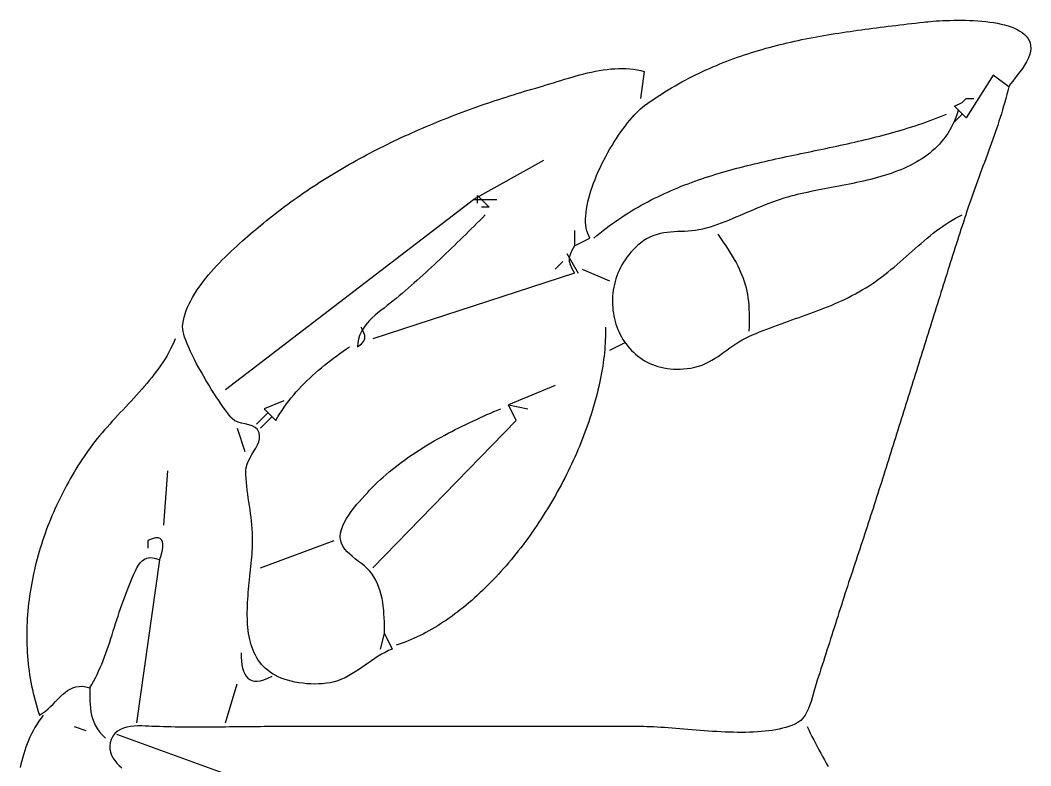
# Model space of a CAD drawing. Header units: millimetres. Extents: x 60 to 2307, y 40 to 1509.
# Drawn here: x 923 to 1183.7, y 1316.9 to 1509.2 of the extents above; entities that cross this region are included whole.
import ezdxf

# ---------------------------------------------------------------- set-up
doc = ezdxf.new("R2010")
doc.units = ezdxf.units.MM
doc.layers.add('0_0_0', color=3, linetype='Continuous')

msp = doc.modelspace()

# ---------------------------------------------------------------- linework, layer by layer
at = {"layer": '0_0_0'}
for points in [[(1066, 1455), (1066, 1451), (1070, 1453), (1069.6827, 1453.5825), (1069.4207, 1454.2086), (1069.2123, 1454.8757), (1069.0557, 1455.5814), (1068.9492, 1456.3233), (1068.8909, 1457.099), (1068.8791, 1457.9061), (1068.9121, 1458.7422), (1068.9881, 1459.6048), (1069.1053, 1460.4916), (1069.262, 1461.4002), (1069.4564, 1462.3281), (1069.6867, 1463.2729), (1069.9512, 1464.2323), (1070.2482, 1465.2037), (1070.5758, 1466.1848), (1070.9323, 1467.1732), (1071.316, 1468.1665), (1071.725, 1469.1622), (1072.1577, 1470.158), (1072.6123, 1471.1514), (1073.0869, 1472.14), (1073.5799, 1473.1215), (1074.0894, 1474.0934), (1074.6138, 1475.0532), (1075.1513, 1475.9986), (1075.7, 1476.9272), (1076.2583, 1477.8366), (1076.8243, 1478.7242), (1077.3964, 1479.5879), (1077.9727, 1480.425), (1078.5515, 1481.2333), (1079.1311, 1482.0102), (1079.7096, 1482.7535), (1080.2853, 1483.4606), (1080.8565, 1484.1292), (1081.4213, 1484.7569), (1081.9781, 1485.3412), (1082.5251, 1485.8797), (1083.0604, 1486.3701), (1083.5825, 1486.8099), (1084.0894, 1487.1967), (1084.9577, 1487.8152), (1085.8273, 1488.4201), (1086.698, 1489.0115), (1087.57, 1489.5897), (1088.4432, 1490.1547), (1089.3177, 1490.7069), (1090.1935, 1491.2464), (1091.0707, 1491.7733), (1091.9491, 1492.2879), (1092.8289, 1492.7904), (1093.7101, 1493.2809), (1094.5927, 1493.7596), (1095.4767, 1494.2268), (1096.3622, 1494.6826), (1097.2491, 1495.1272), (1098.1375, 1495.5608), (1099.0274, 1495.9836), (1099.9189, 1496.3957), (1100.8119, 1496.7974), (1101.7064, 1497.1889), (1102.6026, 1497.5703), (1103.5004, 1497.9418), (1104.3998, 1498.3037), (1105.3009, 1498.656), (1106.2037, 1498.9991), (1107.1081, 1499.333), (1108.0143, 1499.658), (1108.9223, 1499.9743), (1109.832, 1500.2821), (1110.7435, 1500.5815), (1111.6568, 1500.8727), (1112.5719, 1501.1559), (1113.4889, 1501.4314), (1114.4078, 1501.6992), (1115.3285, 1501.9597), (1116.2512, 1502.2129), (1117.1758, 1502.4591), (1118.1024, 1502.6984), (1119.031, 1502.9311), (1119.9616, 1503.1574), (1120.8942, 1503.3773), (1121.8288, 1503.5912), (1122.7656, 1503.7992), (1123.7044, 1504.0015), (1124.6453, 1504.1982), (1125.5884, 1504.3897), (1126.5336, 1504.576), (1127.481, 1504.7573), (1128.4306, 1504.9339), (1129.3824, 1505.1059), (1130.3365, 1505.2735), (1131.2928, 1505.437), (1132.2514, 1505.5964), (1133.2123, 1505.7521), (1134.1756, 1505.9041), (1135.1412, 1506.0526), (1136.1091, 1506.198), (1137.0795, 1506.3402), (1138.0523, 1506.4796), (1139.0275, 1506.6163), (1140.0052, 1506.7506), (1140.9853, 1506.8825), (1141.968, 1507.0123), (1142.9532, 1507.1402), (1143.9409, 1507.2664), (1144.9312, 1507.391), (1145.9241, 1507.5143), (1146.9196, 1507.6364), (1147.9177, 1507.7576), (1148.9184, 1507.8779), (1149.9219, 1507.9977), (1150.928, 1508.117), (1151.9369, 1508.2362), (1152.9485, 1508.3553), (1153.9629, 1508.4746), (1154.98, 1508.5942), (1156, 1508.7144), (1156.5335, 1508.7741), (1157.1351, 1508.835), (1157.7999, 1508.8957), (1158.5232, 1508.9548), (1159.3, 1509.0111), (1160.1256, 1509.0631), (1160.9952, 1509.1095), (1161.9039, 1509.1491), (1162.847, 1509.1804), (1163.8196, 1509.2021), (1164.8169, 1509.2128), (1165.8341, 1509.2113), (1166.8664, 1509.1962), (1167.909, 1509.1662), (1168.957, 1509.1198), (1170.0057, 1509.0558), (1171.0502, 1508.9729), (1172.0858, 1508.8696), (1173.1075, 1508.7447), (1174.1107, 1508.5968), (1175.0904, 1508.4245), (1176.042, 1508.2266), (1176.9604, 1508.0017), (1177.841, 1507.7484), (1178.679, 1507.4655), (1179.4694, 1507.1515), (1180.2076, 1506.8051), (1180.8887, 1506.425), (1181.5078, 1506.0099), (1182.0602, 1505.5584), (1182.5411, 1505.0691), (1182.9455, 1504.5408), (1183.2689, 1503.9721), (1183.5062, 1503.3616), (1183.6527, 1502.708), (1183.7037, 1502.01), (1183.6275, 1501.0948), (1183.4091, 1500.1955), (1183.0694, 1499.3118), (1182.6292, 1498.4433), (1182.1095, 1497.5896), (1181.5311, 1496.7504), (1180.915, 1495.9253), (1180.2821, 1495.114), (1179.6532, 1494.3162), (1179.0493, 1493.5315), (1178.4912, 1492.7595), (1178, 1492), (1174, 1495), (1167, 1484), (1164, 1487), (1166, 1488), (1167, 1489), (1168, 1489), (1169, 1489)], [(1016, 1347), (1017, 1351), (1019, 1347), (1018.0577, 1346.5996), (1017.1426, 1346.15), (1016.2507, 1345.6586), (1015.378, 1345.1329), (1014.5207, 1344.5802), (1013.6749, 1344.0081), (1012.8365, 1343.4239), (1012.0017, 1342.8351), (1011.1665, 1342.2492), (1010.327, 1341.6736), (1009.4793, 1341.1157), (1008.6194, 1340.583), (1007.7434, 1340.0829), (1006.8474, 1339.6229), (1005.9274, 1339.2104), (1004.9796, 1338.8529), (1004, 1338.5578), (1003.031, 1338.3372), (1002.0408, 1338.1745), (1001.0354, 1338.0653), (1000.0213, 1338.0054), (999.0044, 1337.9906), (997.9911, 1338.0166), (996.9875, 1338.0793), (996, 1338.1744), (994.9267, 1338.3159), (993.9058, 1338.4929), (992.936, 1338.7044), (992.0162, 1338.9496), (991.145, 1339.2274), (990.3213, 1339.537), (989.544, 1339.8774), (988.8117, 1340.2478), (988.1233, 1340.6472), (987.4776, 1341.0747), (986.8733, 1341.5294), (986.3093, 1342.0103), (985.7843, 1342.5167), (985.2971, 1343.0474), (984.8466, 1343.6017), (984.4315, 1344.1787), (984.0506, 1344.7773), (983.7027, 1345.3967), (983.3866, 1346.0359), (983.1011, 1346.6941), (982.845, 1347.3704), (982.617, 1348.0637), (982.416, 1348.7733), (982.2408, 1349.4981), (982.0901, 1350.2374), (981.9627, 1350.99), (981.8575, 1351.7552), (981.7731, 1352.5321), (981.7085, 1353.3196), (981.6624, 1354.117), (981.6336, 1354.9232), (981.6209, 1355.7373), (981.623, 1356.5586), (981.6388, 1357.3859), (981.6671, 1358.2185), (981.7067, 1359.0553), (981.7562, 1359.8955), (981.8147, 1360.7382), (981.8807, 1361.5825), (981.9532, 1362.4274), (982.0309, 1363.272), (982.1125, 1364.1154), (982.197, 1364.9567), (982.2831, 1365.7949), (982.3695, 1366.6292), (982.4552, 1367.4587), (982.5388, 1368.2824), (982.6191, 1369.0994), (982.695, 1369.9087), (982.7652, 1370.7096), (982.8286, 1371.501), (982.8838, 1372.2821), (982.9298, 1373.0518), (982.9653, 1373.8094), (982.9891, 1374.5539), (983, 1375.2844), (982.9968, 1376), (982.9661, 1377.0045), (982.9073, 1378.0076), (982.8239, 1379.0094), (982.7199, 1380.01), (982.5991, 1381.0096), (982.4653, 1382.0084), (982.3223, 1383.0065), (982.174, 1384.004), (982.0241, 1385.0013), (981.8765, 1385.9983), (981.735, 1386.9952), (981.6035, 1387.9923), (981.4856, 1388.9897), (981.3854, 1389.9875), (981.3065, 1390.986), (981.2529, 1391.9851), (981.2283, 1392.9853), (981.3091, 1393.8401), (981.5436, 1394.6901), (981.8967, 1395.5348), (982.3336, 1396.3736), (982.8194, 1397.2061), (983.3191, 1398.0318), (983.7978, 1398.8501), (984.2206, 1399.6605), (984.5527, 1400.4625), (984.759, 1401.2556), (984.8047, 1402.0393), (984.655, 1402.8132), (984.2268, 1403.6216), (983.6093, 1404.195), (982.8473, 1404.5906), (981.9853, 1404.8658), (981.0679, 1405.0779), (980.1398, 1405.2843), (979.2456, 1405.5422), (978.43, 1405.909), (977.7376, 1406.4421), (977.3665, 1406.8485), (976.944, 1407.3543), (976.4753, 1407.9518), (975.9656, 1408.6335), (975.4201, 1409.3917), (974.844, 1410.2189), (974.2426, 1411.1075), (973.6211, 1412.0499), (972.9847, 1413.0385), (972.3386, 1414.0658), (971.6881, 1415.1241), (971.0384, 1416.2058), (970.3948, 1417.3034), (969.7623, 1418.4093), (969.1463, 1419.516), (968.552, 1420.6157), (967.9846, 1421.701), (967.4494, 1422.7642), (966.9515, 1423.7978), (966.4962, 1424.7942), (966.0888, 1425.7457), (965.7343, 1426.6449), (965.4381, 1427.4841), (965.2054, 1428.2557), (965.0415, 1428.9522), (964.9514, 1429.5659), (964.9406, 1430.0894), (965.0231, 1430.9302), (965.1619, 1431.7745), (965.3544, 1432.6215), (965.598, 1433.4702), (965.8905, 1434.32), (966.2291, 1435.1699), (966.6115, 1436.0193), (967.0352, 1436.8672), (967.4977, 1437.7128), (967.9965, 1438.5554), (968.5291, 1439.3941), (969.093, 1440.2282), (969.6859, 1441.0567), (970.305, 1441.8789), (970.9481, 1442.694), (971.6126, 1443.5011), (972.296, 1444.2995), (972.9958, 1445.0883), (973.7096, 1445.8667), (974.4348, 1446.634), (975.169, 1447.3892), (975.9097, 1448.1316), (976.6545, 1448.8604), (977.4007, 1449.5747), (978.146, 1450.2737), (978.8879, 1450.9567), (979.6238, 1451.6228), (980.3514, 1452.2712), (981.068, 1452.9011), (981.7712, 1453.5116), (982.4586, 1454.102), (983.1277, 1454.6715), (983.7759, 1455.2192), (984.4008, 1455.7443), (985, 1456.246), (985.766, 1456.8822), (986.5367, 1457.5129), (987.3118, 1458.1382), (988.0913, 1458.758), (988.8751, 1459.3723), (989.6633, 1459.9813), (990.4557, 1460.5848), (991.2523, 1461.183), (992.053, 1461.7758), (992.8578, 1462.3633), (993.6667, 1462.9456), (994.4795, 1463.5225), (995.2962, 1464.0942), (996.1167, 1464.6607), (996.9411, 1465.222), (997.7692, 1465.7782), (998.601, 1466.3291), (999.4364, 1466.875), (1000.2754, 1467.4157), (1001.118, 1467.9514), (1001.964, 1468.482), (1002.8133, 1469.0076), (1003.6661, 1469.5282), (1004.5221, 1470.0438), (1005.3814, 1470.5544), (1006.2439, 1471.0601), (1007.1095, 1471.5609), (1007.9782, 1472.0569), (1008.8499, 1472.5479), (1009.7245, 1473.0341), (1010.6021, 1473.5155), (1011.4825, 1473.9922), (1012.3657, 1474.464), (1013.2516, 1474.9311), (1014.1403, 1475.3935), (1015.0315, 1475.8512), (1015.9253, 1476.3043), (1016.8217, 1476.7526), (1017.7205, 1477.1964), (1018.6217, 1477.6356), (1019.5252, 1478.0702), (1020.4311, 1478.5002), (1021.3392, 1478.9258), (1022.2494, 1479.3468), (1023.1618, 1479.7633), (1024.0763, 1480.1754), (1024.9927, 1480.5831), (1025.9111, 1480.9864), (1026.8315, 1481.3853), (1027.7536, 1481.7798), (1028.6776, 1482.17), (1029.6033, 1482.5559), (1030.5307, 1482.9375), (1031.4596, 1483.3148), (1032.3902, 1483.6879), (1033.3223, 1484.0568), (1034.2558, 1484.4215), (1035.1907, 1484.782), (1036.127, 1485.1384), (1037.0645, 1485.4907), (1038.0033, 1485.8389), (1038.9433, 1486.1831), (1039.8844, 1486.5231), (1040.8265, 1486.8592), (1041.7697, 1487.1913), (1042.7138, 1487.5193), (1043.6588, 1487.8435), (1044.6046, 1488.1637), (1045.5512, 1488.48), (1046.4986, 1488.7925), (1047.4466, 1489.1011), (1048.3953, 1489.4058), (1049.3445, 1489.7068), (1050.2942, 1490.004), (1051.2443, 1490.2974), (1052.1949, 1490.5871), (1053.1458, 1490.8731), (1054.097, 1491.1554), (1055.0484, 1491.434), (1056, 1491.7091), (1056.8836, 1491.9671), (1057.7829, 1492.2371), (1058.6968, 1492.5168), (1059.6243, 1492.8041), (1060.5641, 1493.0968), (1061.5154, 1493.3926), (1062.4768, 1493.6893), (1063.4474, 1493.9848), (1064.426, 1494.2769), (1065.4116, 1494.5633), (1066.403, 1494.8418), (1067.3992, 1495.1103), (1068.399, 1495.3665), (1069.4015, 1495.6082), (1070.4053, 1495.8333), (1071.4096, 1496.0395), (1072.4131, 1496.2246), (1073.4148, 1496.3864), (1074.4136, 1496.5227), (1075.4084, 1496.6314), (1076.398, 1496.7102), (1077.3815, 1496.7568), (1078.3576, 1496.7692), (1079.3254, 1496.7451), (1080.2837, 1496.6823), (1081.2314, 1496.5786), (1082.1674, 1496.4317), (1083.0906, 1496.2396), (1084, 1496), (1083, 1489)], [(1178, 1492), (1177.7631, 1491.0035), (1177.5146, 1490.0104), (1177.2552, 1489.0205), (1176.9854, 1488.0335), (1176.7058, 1487.0494), (1176.417, 1486.0679), (1176.1194, 1485.0889), (1175.8139, 1484.1123), (1175.5008, 1483.1379), (1175.1808, 1482.1656), (1174.8544, 1481.1951), (1174.5223, 1480.2263), (1174.185, 1479.2591), (1173.8431, 1478.2934), (1173.4971, 1477.3288), (1173.1477, 1476.3654), (1172.7955, 1475.4028), (1172.4409, 1474.4411), (1172.0846, 1473.48), (1171.7272, 1472.5193), (1171.3693, 1471.5589), (1171.0113, 1470.5987), (1170.654, 1469.6384), (1170.2978, 1468.678), (1169.9434, 1467.7172), (1169.5913, 1466.7559), (1169.2421, 1465.794), (1168.8964, 1464.8313), (1168.5548, 1463.8676), (1168.2179, 1462.9028), (1167.8861, 1461.9367), (1167.5602, 1460.9691), (1167.2407, 1460), (1166.9297, 1459.0451), (1166.6194, 1458.09), (1166.3095, 1457.1347), (1166.0002, 1456.1792), (1165.6914, 1455.2234), (1165.3831, 1454.2674), (1165.0752, 1453.3113), (1164.7678, 1452.3549), (1164.4609, 1451.3983), (1164.1544, 1450.4415), (1163.8483, 1449.4845), (1163.5426, 1448.5273), (1163.2373, 1447.57), (1162.9324, 1446.6125), (1162.6279, 1445.6548), (1162.3237, 1444.6969), (1162.0199, 1443.7389), (1161.7164, 1442.7807), (1161.4132, 1441.8224), (1161.1104, 1440.8639), (1160.8078, 1439.9053), (1160.5055, 1438.9466), (1160.2035, 1437.9877), (1159.9017, 1437.0287), (1159.6002, 1436.0696), (1159.2989, 1435.1104), (1158.9978, 1434.1511), (1158.6969, 1433.1917), (1158.3962, 1432.2322), (1158.0957, 1431.2725), (1157.7954, 1430.3129), (1157.4952, 1429.3531), (1157.1951, 1428.3932), (1156.8951, 1427.4333), (1156.5953, 1426.4733), (1156.2956, 1425.5133), (1155.9959, 1424.5532), (1155.6964, 1423.593), (1155.3968, 1422.6328), (1155.0974, 1421.6726), (1154.7979, 1420.7123), (1154.4985, 1419.752), (1154.1991, 1418.7917), (1153.8997, 1417.8314), (1153.6003, 1416.871), (1153.3008, 1415.9107), (1153.0013, 1414.9503), (1152.7017, 1413.99), (1152.4021, 1413.0296), (1152.1024, 1412.0693), (1151.8025, 1411.109), (1151.5026, 1410.1487), (1151.2026, 1409.1885), (1150.9024, 1408.2282), (1150.602, 1407.268), (1150.3015, 1406.3079), (1150.0009, 1405.3478), (1149.7, 1404.3878), (1149.3989, 1403.4278), (1149.0977, 1402.4679), (1148.7962, 1401.5081), (1148.4944, 1400.5483), (1148.1924, 1399.5887), (1147.8902, 1398.6291), (1147.5876, 1397.6696), (1147.2848, 1396.7102), (1146.9817, 1395.7509), (1146.6782, 1394.7917), (1146.3745, 1393.8327), (1146.0703, 1392.8737), (1145.7659, 1391.9149), (1145.461, 1390.9562), (1145.1558, 1389.9976), (1144.8501, 1389.0392), (1144.5441, 1388.0809), (1144.2376, 1387.1228), (1143.9308, 1386.1648), (1143.6234, 1385.207), (1143.3156, 1384.2494), (1143.0073, 1383.2919), (1142.6986, 1382.3346), (1142.3893, 1381.3775), (1142.0795, 1380.4206), (1141.7692, 1379.4638), (1141.4584, 1378.5073), (1141.147, 1377.551), (1140.8351, 1376.5949), (1140.5225, 1375.6389), (1140.2094, 1374.6832), (1139.8957, 1373.7278), (1139.5814, 1372.7725), (1139.2664, 1371.8175), (1138.9508, 1370.8628), (1138.6345, 1369.9082), (1138.3176, 1368.954), (1138, 1368), (1137.6789, 1367.0347), (1137.3592, 1366.069), (1137.0408, 1365.103), (1136.7235, 1364.1367), (1136.4074, 1363.17), (1136.0922, 1362.2031), (1135.778, 1361.236), (1135.4647, 1360.2686), (1135.1522, 1359.3009), (1134.8405, 1358.3331), (1134.5293, 1357.3651), (1134.2188, 1356.397), (1133.9088, 1355.4287), (1133.5992, 1354.4603), (1133.2899, 1353.4918), (1132.981, 1352.5232), (1132.6722, 1351.5546), (1132.3636, 1350.5859), (1132.0551, 1349.6173), (1131.7465, 1348.6486), (1131.4379, 1347.68), (1131.129, 1346.7114), (1130.82, 1345.7429), (1130.5106, 1344.7745), (1130.2009, 1343.8062), (1129.8907, 1342.838), (1129.5799, 1341.87), (1129.2686, 1340.9022), (1128.9566, 1339.9345), (1128.6438, 1338.9671), (1128.3302, 1338), (1128.0813, 1337.1833), (1127.8375, 1336.3107), (1127.5895, 1335.3982), (1127.3282, 1334.4617), (1127.0442, 1333.5173), (1126.7284, 1332.5811), (1126.3717, 1331.6691), (1125.9648, 1330.7974), (1125.4985, 1329.9819), (1124.9636, 1329.2387), (1124.351, 1328.5839), (1123.6514, 1328.0335), (1122.8557, 1327.6035), (1122.1083, 1327.3027), (1121.3304, 1327.0295), (1120.5235, 1326.7828), (1119.689, 1326.5616), (1118.8285, 1326.3649), (1117.9434, 1326.1917), (1117.0352, 1326.0409), (1116.1054, 1325.9116), (1115.1554, 1325.8027), (1114.1868, 1325.7132), (1113.2011, 1325.642), (1112.1996, 1325.5882), (1111.184, 1325.5508), (1110.1556, 1325.5287), (1109.116, 1325.5209), (1108.0666, 1325.5263), (1107.009, 1325.544), (1105.9446, 1325.573), (1104.8749, 1325.6122), (1103.8014, 1325.6606), (1102.7255, 1325.7172), (1101.6487, 1325.781), (1100.5726, 1325.8509), (1099.4986, 1325.926), (1098.4282, 1326.0051), (1097.3629, 1326.0874), (1096.3041, 1326.1717), (1095.2534, 1326.2571), (1094.2121, 1326.3426), (1093.1819, 1326.427), (1092.1642, 1326.5095), (1091.1604, 1326.5889), (1090.1721, 1326.6643), (1089.2008, 1326.7347), (1088.2478, 1326.7989), (1087.3148, 1326.8561), (1086.4031, 1326.9052), (1085.5143, 1326.9451), (1084.6499, 1326.9749), (1083.8113, 1326.9935), (1083, 1327), (989, 1327), (988.0025, 1326.9989), (987.0046, 1326.9959), (986.0061, 1326.9911), (985.0071, 1326.9849), (984.0077, 1326.9773), (983.0079, 1326.9686), (982.0077, 1326.9591), (981.0073, 1326.9489), (980.0065, 1326.9383), (979.0055, 1326.9274), (978.0042, 1326.9166), (977.0029, 1326.906), (976.0013, 1326.8958), (974.9997, 1326.8863), (973.9981, 1326.8776), (972.9964, 1326.87), (971.9948, 1326.8638), (970.9932, 1326.859), (969.9918, 1326.856), (968.9904, 1326.855), (967.9893, 1326.8561), (966.9884, 1326.8597), (965.9877, 1326.8658), (964.9874, 1326.8748), (963.9873, 1326.8869), (962.9877, 1326.9022), (961.9885, 1326.9209), (960.9897, 1326.9434), (959.9914, 1326.9698), (958.9937, 1327.0004), (957.9965, 1327.0353), (957, 1327.0748), (956.1786, 1327.1129), (955.2969, 1327.1521), (954.3719, 1327.1785), (953.4208, 1327.1779), (952.4606, 1327.1366), (951.5085, 1327.0404), (950.5816, 1326.8755), (949.697, 1326.6278), (948.8717, 1326.2834), (948.123, 1325.8284), (947.4678, 1325.2487), (946.9234, 1324.5305), (946.5069, 1323.6597), (946.26, 1322.7938), (946.1561, 1321.9608), (946.185, 1321.1596), (946.3366, 1320.3893), (946.6006, 1319.649), (946.967, 1318.9378), (947.4255, 1318.2547), (947.966, 1317.5989), (948.5783, 1316.9694), (949.2522, 1316.3653)], [(1165, 1486), (1164.697, 1485.0489), (1164.364, 1484.1318), (1164.0019, 1483.2478), (1163.6114, 1482.3962), (1163.1932, 1481.5762), (1162.748, 1480.7872), (1162.2767, 1480.0282), (1161.7799, 1479.2987), (1161.2584, 1478.5977), (1160.713, 1477.9246), (1160.1443, 1477.2786), (1159.5532, 1476.659), (1158.9404, 1476.0649), (1158.3066, 1475.4957), (1157.6526, 1474.9506), (1156.9792, 1474.4288), (1156.287, 1473.9296), (1155.5768, 1473.4522), (1154.8494, 1472.9958), (1154.1055, 1472.5598), (1153.3459, 1472.1433), (1152.5713, 1471.7456), (1151.7824, 1471.3659), (1150.9801, 1471.0036), (1150.165, 1470.6577), (1149.3379, 1470.3276), (1148.4995, 1470.0126), (1147.6506, 1469.7118), (1146.792, 1469.4245), (1145.9243, 1469.1499), (1145.0484, 1468.8874), (1144.1649, 1468.6361), (1143.2747, 1468.3953), (1142.3784, 1468.1642), (1141.4769, 1467.942), (1140.5708, 1467.7281), (1139.6609, 1467.5217), (1138.748, 1467.3219), (1137.8328, 1467.1281), (1136.916, 1466.9395), (1135.9984, 1466.7553), (1135.0808, 1466.5749), (1134.1638, 1466.3973), (1133.2483, 1466.2219), (1132.335, 1466.048), (1131.4246, 1465.8747), (1130.5178, 1465.7013), (1129.6155, 1465.527), (1128.7184, 1465.3512), (1127.8272, 1465.1729), (1126.9426, 1464.9916), (1126.0655, 1464.8064), (1125.1965, 1464.6166), (1124.3364, 1464.4214), (1123.4859, 1464.22), (1122.6459, 1464.0118), (1121.817, 1463.7959), (1121, 1463.5716), (1120.0139, 1463.2813), (1119.0352, 1462.9704), (1118.063, 1462.641), (1117.0968, 1462.295), (1116.1359, 1461.9345), (1115.1797, 1461.5614), (1114.2276, 1461.1779), (1113.2789, 1460.786), (1112.333, 1460.3877), (1111.3892, 1459.9849), (1110.447, 1459.5799), (1109.5056, 1459.1745), (1108.5644, 1458.7707), (1107.6229, 1458.3708), (1106.6803, 1457.9766), (1105.7361, 1457.5901), (1104.7895, 1457.2135), (1103.84, 1456.8487), (1102.887, 1456.4978), (1101.9297, 1456.1628), (1100.9676, 1455.8458), (1100, 1455.5487), (1099.0532, 1455.3006), (1098.1132, 1455.111), (1097.1797, 1454.9706), (1096.2525, 1454.8698), (1095.3316, 1454.7992), (1094.4168, 1454.7495), (1093.5079, 1454.7113), (1092.6049, 1454.6751), (1091.7075, 1454.6315), (1090.8157, 1454.5712), (1089.9293, 1454.4847), (1089.0481, 1454.3626), (1088.172, 1454.1955), (1087.3008, 1453.974), (1086.4345, 1453.6887), (1085.5729, 1453.3302), (1084.7157, 1452.8891), (1083.863, 1452.3559), (1083.0146, 1451.7214), (1082.3531, 1451.16), (1081.7249, 1450.5799), (1081.1299, 1449.982), (1080.5679, 1449.3675), (1080.0384, 1448.7373), (1079.5414, 1448.0923), (1079.0765, 1447.4337), (1078.6436, 1446.7624), (1078.2424, 1446.0794), (1077.8726, 1445.3857), (1077.534, 1444.6823), (1077.2264, 1443.9702), (1076.9495, 1443.2505), (1076.7031, 1442.5241), (1076.4869, 1441.792), (1076.3008, 1441.0552), (1076.1444, 1440.3148), (1076.0175, 1439.5718), (1075.9199, 1438.827), (1075.8513, 1438.0817), (1075.8116, 1437.3366), (1075.8003, 1436.593), (1075.8174, 1435.8517), (1075.8626, 1435.1138), (1075.9356, 1434.3802), (1076.0362, 1433.652), (1076.1642, 1432.9302), (1076.3192, 1432.2157), (1076.5011, 1431.5097), (1076.7097, 1430.813), (1076.9446, 1430.1268), (1077.2057, 1429.4519), (1077.4927, 1428.7894), (1077.8054, 1428.1403), (1078.1434, 1427.5056), (1078.5067, 1426.8864), (1078.8949, 1426.2835), (1079.3078, 1425.6981), (1079.7451, 1425.1311), (1080.2067, 1424.5835), (1080.6922, 1424.0563), (1081.2015, 1423.5506), (1081.7343, 1423.0673), (1082.2903, 1422.6074), (1082.8693, 1422.172), (1083.4711, 1421.762), (1084.0954, 1421.3785), (1084.742, 1421.0224), (1085.4107, 1420.6948), (1086.1012, 1420.3967), (1086.8132, 1420.129), (1087.5466, 1419.8928), (1088.301, 1419.689), (1089.0763, 1419.5187), (1089.8722, 1419.3829), (1090.6884, 1419.2826), (1091.5248, 1419.2188), (1092.381, 1419.1925), (1093.2569, 1419.2047), (1094.1522, 1419.2563), (1095.0666, 1419.3485), (1096, 1419.4822), (1097.0223, 1419.6874), (1097.9932, 1419.9542), (1098.918, 1420.2766), (1099.8023, 1420.6485), (1100.6516, 1421.0638), (1101.4713, 1421.5164), (1102.2669, 1422.0002), (1103.0439, 1422.5091), (1103.8079, 1423.0371), (1104.5642, 1423.578), (1105.3184, 1424.1259), (1106.076, 1424.6745), (1106.8425, 1425.2178), (1107.6233, 1425.7497), (1108.424, 1426.2641), (1109.25, 1426.755), (1110.1068, 1427.2163), (1111, 1427.6419), (1111.9221, 1428.0449), (1112.8451, 1428.4359), (1113.7688, 1428.8158), (1114.6932, 1429.1856), (1115.618, 1429.5465), (1116.5432, 1429.8993), (1117.4685, 1430.2452), (1118.3939, 1430.5851), (1119.3192, 1430.9201), (1120.2442, 1431.2512), (1121.1688, 1431.5795), (1122.093, 1431.9059), (1123.0164, 1432.2314), (1123.939, 1432.5572), (1124.8607, 1432.8843), (1125.7812, 1433.2135), (1126.7005, 1433.5461), (1127.6185, 1433.883), (1128.5349, 1434.2252), (1129.4496, 1434.5737), (1130.3625, 1434.9297), (1131.2734, 1435.294), (1132.1823, 1435.6678), (1133.0889, 1436.052), (1133.9931, 1436.4477), (1134.8947, 1436.856), (1135.7938, 1437.2777), (1136.6899, 1437.714), (1137.5832, 1438.1659), (1138.4733, 1438.6344), (1139.3602, 1439.1206), (1140.2437, 1439.6254), (1141.1237, 1440.1499), (1142, 1440.6951), (1142.8282, 1441.2363), (1143.6479, 1441.8), (1144.4596, 1442.3841), (1145.2642, 1442.9868), (1146.0624, 1443.6063), (1146.8548, 1444.2405), (1147.6422, 1444.8878), (1148.4252, 1445.546), (1149.2047, 1446.2134), (1149.9812, 1446.8881), (1150.7556, 1447.5682), (1151.5285, 1448.2518), (1152.3006, 1448.9369), (1153.0727, 1449.6218), (1153.8454, 1450.3045), (1154.6195, 1450.9832), (1155.3957, 1451.6559), (1156.1747, 1452.3207), (1156.9572, 1452.9758), (1157.744, 1453.6193), (1158.5356, 1454.2493), (1159.3329, 1454.864), (1160.1366, 1455.4613), (1160.9473, 1456.0394), (1161.7658, 1456.5965), (1162.5928, 1457.1307), (1163.429, 1457.64), (1164.2751, 1458.1225), (1165.1319, 1458.5765), (1166, 1459)], [(1071, 1453), (1071.7899, 1453.6624), (1072.5838, 1454.3099), (1073.3818, 1454.9428), (1074.1836, 1455.5613), (1074.9892, 1456.1657), (1075.7987, 1456.7562), (1076.6119, 1457.333), (1077.4287, 1457.8963), (1078.2491, 1458.4465), (1079.0731, 1458.9837), (1079.9005, 1459.5082), (1080.7314, 1460.0203), (1081.5656, 1460.5201), (1082.4032, 1461.0078), (1083.244, 1461.4839), (1084.0879, 1461.9484), (1084.935, 1462.4016), (1085.7852, 1462.8438), (1086.6383, 1463.2752), (1087.4944, 1463.696), (1088.3534, 1464.1065), (1089.2152, 1464.5069), (1090.0798, 1464.8975), (1090.947, 1465.2784), (1091.8169, 1465.65), (1092.6894, 1466.0124), (1093.5645, 1466.3659), (1094.4419, 1466.7108), (1095.3218, 1467.0473), (1096.2041, 1467.3756), (1097.0886, 1467.6959), (1097.9753, 1468.0086), (1098.8642, 1468.3138), (1099.7552, 1468.6118), (1100.6483, 1468.9027), (1101.5433, 1469.187), (1102.4402, 1469.4647), (1103.3391, 1469.7362), (1104.2397, 1470.0016), (1105.1421, 1470.2613), (1106.0461, 1470.5154), (1106.9518, 1470.7641), (1107.859, 1471.0078), (1108.7678, 1471.2467), (1109.678, 1471.481), (1110.5896, 1471.7109), (1111.5025, 1471.9367), (1112.4166, 1472.1586), (1113.332, 1472.3769), (1114.2485, 1472.5918), (1115.1662, 1472.8035), (1116.0848, 1473.0123), (1117.0044, 1473.2184), (1117.9249, 1473.422), (1118.8462, 1473.6235), (1119.7684, 1473.823), (1120.6912, 1474.0207), (1121.6148, 1474.217), (1122.5389, 1474.412), (1123.4636, 1474.606), (1124.3887, 1474.7992), (1125.3143, 1474.9919), (1126.2403, 1475.1842), (1127.1666, 1475.3766), (1128.0931, 1475.5691), (1129.0198, 1475.762), (1129.9466, 1475.9555), (1130.8735, 1476.15), (1131.8004, 1476.3456), (1132.7272, 1476.5426), (1133.654, 1476.7412), (1134.5805, 1476.9416), (1135.5069, 1477.1442), (1136.4329, 1477.349), (1137.3586, 1477.5564), (1138.2839, 1477.7667), (1139.2087, 1477.9799), (1140.1329, 1478.1965), (1141.0566, 1478.4166), (1141.9796, 1478.6404), (1142.9019, 1478.8683), (1143.8235, 1479.1004), (1144.7442, 1479.3369), (1145.664, 1479.5782), (1146.5829, 1479.8244), (1147.5007, 1480.0759), (1148.4175, 1480.3327), (1149.3332, 1480.5953), (1150.2476, 1480.8637), (1151.1608, 1481.1383), (1152.0727, 1481.4193), (1152.9833, 1481.7069), (1153.8924, 1482.0014), (1154.8, 1482.3029), (1155.706, 1482.6118), (1156.6105, 1482.9284), (1157.5132, 1483.2527), (1158.4143, 1483.5851), (1159.3135, 1483.9257), (1160.2109, 1484.275), (1161.1064, 1484.6329), (1162, 1485)], [(1166, 1485), (1164, 1483)], [(1058, 1473), (1040, 1463), (1046, 1463)], [(976, 1414), (1040, 1463)], [(1041, 1462), (1041, 1464), (1044, 1461), (1042, 1461)], [(1043, 1459), (1042.2789, 1458.2793), (1041.5575, 1457.5596), (1040.8358, 1456.8407), (1040.1136, 1456.1228), (1039.3908, 1455.4061), (1038.6672, 1454.6905), (1037.9428, 1453.9761), (1037.2175, 1453.2632), (1036.491, 1452.5516), (1035.7634, 1451.8416), (1035.0344, 1451.1332), (1034.3041, 1450.4265), (1033.5722, 1449.7216), (1032.8386, 1449.0185), (1032.1032, 1448.3174), (1031.3659, 1447.6184), (1030.6267, 1446.9215), (1029.8853, 1446.2268), (1029.1416, 1445.5345), (1028.3956, 1444.8445), (1027.6471, 1444.157), (1026.896, 1443.4721), (1026.1422, 1442.7899), (1025.3855, 1442.1104), (1024.6259, 1441.4337), (1023.8633, 1440.76), (1023.0975, 1440.0892), (1022.3283, 1439.4216), (1021.5558, 1438.7571), (1020.7797, 1438.096), (1020, 1437.4382), (1019.2389, 1436.815), (1018.4599, 1436.2007), (1017.671, 1435.5909), (1016.8801, 1434.981), (1016.0949, 1434.3665), (1015.3234, 1433.743), (1014.5736, 1433.1059), (1013.8532, 1432.4508), (1013.1703, 1431.7731), (1012.5326, 1431.0684), (1011.9481, 1430.3321), (1011.4247, 1429.5597), (1010.9702, 1428.7469), (1010.5926, 1427.8889), (1010.2998, 1426.9815), (1010.0996, 1426.02), (1010, 1425), (1011.0548, 1425.7595), (1011.6899, 1426.4334), (1011.9537, 1427.108), (1011.8944, 1427.8697), (1011.5604, 1428.8049), (1011, 1430)], [(1103, 1454), (1103.7118, 1452.9704), (1104.386, 1451.9813), (1105.0232, 1451.0286), (1105.624, 1450.1086), (1106.1892, 1449.2173), (1106.7195, 1448.3508), (1107.2154, 1447.5052), (1107.6778, 1446.6767), (1108.1073, 1445.8614), (1108.5046, 1445.0553), (1108.8704, 1444.2546), (1109.2054, 1443.4554), (1109.5103, 1442.6537), (1109.7857, 1441.8458), (1110.0323, 1441.0277), (1110.2509, 1440.1955), (1110.4421, 1439.3454), (1110.6066, 1438.4734), (1110.7451, 1437.5757), (1110.8584, 1436.6483), (1110.9469, 1435.6874), (1111.0116, 1434.689), (1111.053, 1433.6494), (1111.0718, 1432.5646), (1111.0688, 1431.4306), (1111.0446, 1430.2437), (1111, 1429)], [(1066, 1451), (1065.3345, 1449.7953), (1064.8908, 1448.7953), (1064.669, 1447.918), (1064.669, 1447.0817), (1064.8908, 1446.2045), (1065.3345, 1445.2045), (1066, 1444), (1014, 1427)], [(1063, 1447), (1061, 1445)], [(1064, 1449), (1067, 1444)], [(1068, 1445), (1075, 1442)], [(1074, 1430), (1074.0106, 1429.1985), (1074.0081, 1428.3902), (1073.9926, 1427.5751), (1073.9642, 1426.7535), (1073.923, 1425.9257), (1073.8691, 1425.0918), (1073.8025, 1424.252), (1073.7235, 1423.4066), (1073.6321, 1422.5559), (1073.5285, 1421.6999), (1073.4127, 1420.839), (1073.2848, 1419.9734), (1073.1451, 1419.1033), (1072.9934, 1418.2289), (1072.8301, 1417.3504), (1072.6552, 1416.468), (1072.4687, 1415.5821), (1072.2709, 1414.6927), (1072.0618, 1413.8002), (1071.8415, 1412.9047), (1071.6102, 1412.0065), (1071.3679, 1411.1057), (1071.1148, 1410.2027), (1070.8509, 1409.2976), (1070.5764, 1408.3906), (1070.2914, 1407.482), (1069.996, 1406.572), (1069.6902, 1405.6608), (1069.3743, 1404.7486), (1069.0484, 1403.8357), (1068.7124, 1402.9223), (1068.3666, 1402.0085), (1068.0111, 1401.0947), (1067.6459, 1400.181), (1067.2711, 1399.2677), (1066.887, 1398.355), (1066.4935, 1397.4431), (1066.0909, 1396.5322), (1065.6791, 1395.6225), (1065.2584, 1394.7144), (1064.8287, 1393.8079), (1064.3904, 1392.9033), (1063.9433, 1392.0009), (1063.4877, 1391.1008), (1063.0237, 1390.2033), (1062.5513, 1389.3086), (1062.0708, 1388.4169), (1061.5821, 1387.5284), (1061.0854, 1386.6434), (1060.5808, 1385.7621), (1060.0685, 1384.8847), (1059.5484, 1384.0115), (1059.0208, 1383.1425), (1058.4858, 1382.2782), (1057.9434, 1381.4186), (1057.3938, 1380.5641), (1056.837, 1379.7147), (1056.2732, 1378.8709), (1055.7026, 1378.0327), (1055.1251, 1377.2004), (1054.5409, 1376.3742), (1053.9502, 1375.5544), (1053.353, 1374.7412), (1052.7494, 1373.9347), (1052.1395, 1373.1352), (1051.5236, 1372.343), (1050.9016, 1371.5582), (1050.2737, 1370.781), (1049.6399, 1370.0118), (1049.0005, 1369.2507), (1048.3554, 1368.4979), (1047.7049, 1367.7536), (1047.049, 1367.0182), (1046.3878, 1366.2917), (1045.7215, 1365.5745), (1045.0501, 1364.8667), (1044.3738, 1364.1685), (1043.6927, 1363.4803), (1043.0068, 1362.8021), (1042.3163, 1362.1343), (1041.6213, 1361.477), (1040.922, 1360.8305), (1040.2183, 1360.195), (1039.5105, 1359.5707), (1038.7986, 1358.9579), (1038.0827, 1358.3566), (1037.363, 1357.7673), (1036.6396, 1357.1901), (1035.9125, 1356.6252), (1035.182, 1356.0728), (1034.448, 1355.5332), (1033.7107, 1355.0065), (1032.9702, 1354.4931), (1032.2267, 1353.9931), (1031.4801, 1353.5068), (1030.7307, 1353.0343), (1029.9786, 1352.5759), (1029.2238, 1352.1318), (1028.4665, 1351.7023), (1027.7067, 1351.2875), (1026.9447, 1350.8877), (1026.1804, 1350.5031), (1025.414, 1350.1339), (1024.6457, 1349.7804), (1023.8755, 1349.4427), (1023.1035, 1349.1211), (1022.3298, 1348.8158), (1021.5546, 1348.527), (1020.7779, 1348.255), (1020, 1348)], [(963, 1427), (962.6392, 1426.1259), (962.248, 1425.2621), (961.8278, 1424.4079), (961.3799, 1423.5631), (960.9059, 1422.7272), (960.4072, 1421.8998), (959.8853, 1421.0805), (959.3416, 1420.2689), (958.7775, 1419.4645), (958.1946, 1418.667), (957.5942, 1417.876), (956.9778, 1417.091), (956.3469, 1416.3116), (955.7029, 1415.5375), (955.0472, 1414.7681), (954.3814, 1414.0032), (953.7068, 1413.2423), (953.0249, 1412.485), (952.3372, 1411.7308), (951.6451, 1410.9794), (950.9501, 1410.2304), (950.2535, 1409.4833), (949.557, 1408.7378), (948.8618, 1407.9934), (948.1696, 1407.2497), (947.4816, 1406.5064), (946.7994, 1405.7629), (946.1244, 1405.019), (945.458, 1404.2741), (944.8018, 1403.5279), (944.1572, 1402.7799), (943.5255, 1402.0299), (942.9084, 1401.2772), (942.3071, 1400.5217), (941.7232, 1399.7627), (941.1582, 1399), (940.6018, 1398.2246), (940.053, 1397.4417), (939.5118, 1396.6514), (938.9785, 1395.8539), (938.453, 1395.0492), (937.9356, 1394.2377), (937.4263, 1393.4194), (936.9252, 1392.5944), (936.4325, 1391.763), (935.9482, 1390.9252), (935.4725, 1390.0813), (935.0055, 1389.2312), (934.5473, 1388.3753), (934.098, 1387.5137), (933.6577, 1386.6465), (933.2266, 1385.7738), (932.8047, 1384.8958), (932.3922, 1384.0127), (931.9891, 1383.1245), (931.5957, 1382.2316), (931.2119, 1381.3339), (930.8379, 1380.4316), (930.4739, 1379.525), (930.1199, 1378.6141), (929.776, 1377.6991), (929.4424, 1376.7801), (929.1192, 1375.8574), (928.8064, 1374.9309), (928.5043, 1374.001), (928.2128, 1373.0677), (927.9322, 1372.1312), (927.6625, 1371.1916), (927.4039, 1370.2491), (927.1564, 1369.3038), (926.9201, 1368.3559), (926.6953, 1367.4056), (926.4819, 1366.4529), (926.2802, 1365.498), (926.0902, 1364.5412), (925.9119, 1363.5824), (925.7457, 1362.6219), (925.5915, 1361.6599), (925.4494, 1360.6964), (925.3197, 1359.7316), (925.2023, 1358.7657), (925.0975, 1357.7988), (925.0052, 1356.8311), (924.9257, 1355.8627), (924.859, 1354.8937), (924.8053, 1353.9244), (924.7646, 1352.9548), (924.7371, 1351.9852), (924.7229, 1351.0156), (924.7221, 1350.0462), (924.7348, 1349.0771), (924.7612, 1348.1086), (924.8013, 1347.1407), (924.8552, 1346.1736), (924.9231, 1345.2075), (925.0051, 1344.2424), (925.1012, 1343.2786), (925.2117, 1342.3163), (925.3365, 1341.3554), (925.4759, 1340.3963), (925.63, 1339.439), (925.7987, 1338.4836), (925.9824, 1337.5305), (926.181, 1336.5796), (926.3947, 1335.6311), (926.6236, 1334.6853), (926.8678, 1333.7421), (927.1274, 1332.8019), (927.4026, 1331.8647), (927.6934, 1330.9306), (928, 1330), (928.787, 1330.4773), (929.5259, 1331.0113), (930.2242, 1331.5894), (930.8895, 1332.1992), (931.5295, 1332.8278), (932.1517, 1333.4629), (932.7637, 1334.0917), (933.3731, 1334.7018), (933.9876, 1335.2805), (934.6147, 1335.8152), (935.2621, 1336.2933), (935.9374, 1336.7024), (936.6481, 1337.0297), (937.4019, 1337.2627), (938.2064, 1337.3888), (939.0691, 1337.3954), (939.9978, 1337.27), (941, 1337), (941.4962, 1337.8334), (941.9703, 1338.6829), (942.4236, 1339.5474), (942.8576, 1340.4258), (943.2736, 1341.3172), (943.6729, 1342.2204), (944.057, 1343.1345), (944.4271, 1344.0584), (944.7846, 1344.991), (945.1309, 1345.9314), (945.4674, 1346.8785), (945.7954, 1347.8312), (946.1163, 1348.7886), (946.4314, 1349.7496), (946.7421, 1350.7131), (947.0497, 1351.6781), (947.3557, 1352.6436), (947.6614, 1353.6086), (947.9682, 1354.572), (948.2773, 1355.5327), (948.5902, 1356.4898), (948.9083, 1357.4422), (949.2328, 1358.3889), (949.5652, 1359.3288), (949.9068, 1360.2609), (950.2591, 1361.1841), (950.6232, 1362.0975), (951.0007, 1363), (951.345, 1363.8293), (951.684, 1364.6768), (952.0252, 1365.5263), (952.3759, 1366.3617), (952.7437, 1367.1668), (953.136, 1367.9254), (953.5602, 1368.6215), (954.0239, 1369.2389), (954.5345, 1369.7614), (955.0994, 1370.1729), (955.7261, 1370.4573), (956.422, 1370.5983), (957.1947, 1370.5798), (958.0515, 1370.3858), (959, 1370), (959.2928, 1370.9034), (959.5368, 1371.7872), (959.7171, 1372.6306), (959.8187, 1373.413), (959.8265, 1374.1138), (959.7257, 1374.7123), (959.5012, 1375.188), (959.138, 1375.52), (958.6213, 1375.6879), (957.9361, 1375.6709), (957.0673, 1375.4485), (956, 1375), (956, 1374), (956, 1373)], [(1079, 1426), (1075, 1424)], [(991, 1411), (986, 1409), (989, 1406), (989.5048, 1406.877), (990.0303, 1407.7373), (990.576, 1408.5815), (991.1411, 1409.4097), (991.725, 1410.2226), (992.327, 1411.0204), (992.9464, 1411.8035), (993.5827, 1412.5724), (994.2352, 1413.3274), (994.9032, 1414.0689), (995.586, 1414.7974), (996.2831, 1415.5132), (996.9937, 1416.2168), (997.7172, 1416.9085), (998.453, 1417.5887), (999.2004, 1418.2578), (999.9587, 1418.9162), (1000.7273, 1419.5643), (1001.5055, 1420.2026), (1002.2927, 1420.8313), (1003.0883, 1421.4509), (1003.8915, 1422.0619), (1004.7018, 1422.6645), (1005.5184, 1423.2592), (1006.3407, 1423.8465), (1007.1681, 1424.4266), (1008, 1425)], [(1061, 1415), (1049, 1410), (1054, 1409)], [(987, 1408), (984, 1405)], [(1017, 1351), (1016.9973, 1352.0151), (1016.988, 1353.0307), (1016.9674, 1354.0455), (1016.9311, 1355.058), (1016.8748, 1356.0669), (1016.7939, 1357.0709), (1016.684, 1358.0687), (1016.5408, 1359.0588), (1016.3597, 1360.0399), (1016.1363, 1361.0108), (1015.8662, 1361.97), (1015.545, 1362.9161), (1015.1681, 1363.848), (1014.7313, 1364.7641), (1014.2299, 1365.6632), (1013.6597, 1366.5439), (1013.1379, 1367.2004), (1012.5229, 1367.8303), (1011.8356, 1368.4411), (1011.0975, 1369.0402), (1010.3299, 1369.6352), (1009.5539, 1370.2335), (1008.7908, 1370.8427), (1008.0619, 1371.4702), (1007.3885, 1372.1235), (1006.7919, 1372.8101), (1006.2932, 1373.5375), (1005.9138, 1374.3132), (1005.675, 1375.1446), (1005.598, 1376.0394), (1005.6801, 1376.9328), (1005.8954, 1377.847), (1006.2283, 1378.7752), (1006.663, 1379.7105), (1007.184, 1380.6461), (1007.7755, 1381.5753), (1008.4221, 1382.4913), (1009.108, 1383.3871), (1009.8175, 1384.2562), (1010.5352, 1385.0915), (1011.2452, 1385.8864), (1011.9321, 1386.6341), (1012.5801, 1387.3277), (1013.1736, 1387.9605), (1013.8461, 1388.666), (1014.5341, 1389.3609), (1015.237, 1390.0454), (1015.9543, 1390.7195), (1016.6856, 1391.3834), (1017.4302, 1392.0372), (1018.1876, 1392.6809), (1018.9574, 1393.3147), (1019.739, 1393.9387), (1020.532, 1394.5529), (1021.3357, 1395.1576), (1022.1496, 1395.7528), (1022.9733, 1396.3385), (1023.8063, 1396.915), (1024.6479, 1397.4824), (1025.4977, 1398.0406), (1026.3552, 1398.59), (1027.2199, 1399.1304), (1028.0911, 1399.6622), (1028.9685, 1400.1853), (1029.8515, 1400.6998), (1030.7395, 1401.206), (1031.6321, 1401.7038), (1032.5287, 1402.1934), (1033.4289, 1402.675), (1034.332, 1403.1485), (1035.2376, 1403.6142), (1036.1452, 1404.0721), (1037.0542, 1404.5224), (1037.9642, 1404.9651), (1038.8745, 1405.4003), (1039.7847, 1405.8282), (1040.6943, 1406.2488), (1041.6027, 1406.6624), (1042.5095, 1407.0689), (1043.414, 1407.4685), (1044.3159, 1407.8613), (1045.2145, 1408.2474), (1046.1094, 1408.6269), (1047, 1409)], [(1051, 1406), (1049, 1410)], [(988, 1407), (985, 1404)], [(1051, 1406), (1014, 1368)], [(979, 1404), (981, 1398)], [(961, 1393), (960, 1379)], [(985, 1368), (1004, 1375)], [(959, 1370), (953, 1328)], [(980, 1346), (980.0343, 1344.9051), (980.1133, 1343.882), (980.2405, 1342.9359), (980.4197, 1342.0718), (980.6548, 1341.2951), (980.9495, 1340.6108), (981.3075, 1340.0243), (981.7326, 1339.5407), (982.2285, 1339.1651), (982.7991, 1338.9029), (983.448, 1338.7592), (984.1791, 1338.7391), (984.9961, 1338.848), (985.9027, 1339.091), (986.9027, 1339.4732), (988, 1340)], [(976, 1328), (979, 1338)], [(941, 1337), (940.9997, 1335.8538), (941.0052, 1334.7618), (941.0259, 1333.7189), (941.0714, 1332.7198), (941.1513, 1331.7594), (941.2752, 1330.8324), (941.4527, 1329.9338), (941.6934, 1329.0582), (942.0068, 1328.2006), (942.4025, 1327.3557), (942.89, 1326.5184), (943.4791, 1325.6834), (944.1792, 1324.8457), (945, 1324)], [(929, 1330), (928.4139, 1329.2054), (927.8609, 1328.4026), (927.3399, 1327.5916), (926.8501, 1326.7728), (926.3903, 1325.9464), (925.9597, 1325.1127), (925.5573, 1324.2719), (925.182, 1323.4243), (924.833, 1322.5702), (924.5092, 1321.7097), (924.2097, 1320.8432), (923.9335, 1319.9709), (923.6796, 1319.0931), (923.4471, 1318.2101), (923.235, 1317.322), (923.0422, 1316.4291)], [(937, 1327), (940, 1326)], [(1126, 1327), (1126.4144, 1326.1363), (1126.8363, 1325.2743), (1127.2654, 1324.4137), (1127.7017, 1323.5548), (1128.1449, 1322.6973), (1128.5951, 1321.8413), (1129.0521, 1320.9869), (1129.5157, 1320.1339), (1129.9858, 1319.2824), (1130.4624, 1318.4324), (1130.9453, 1317.5838), (1131.4343, 1316.7367)], [(982, 1312.5756), (948, 1325)]]:
    msp.add_lwpolyline(points, dxfattribs=at)

doc.saveas('drawing.dxf')
